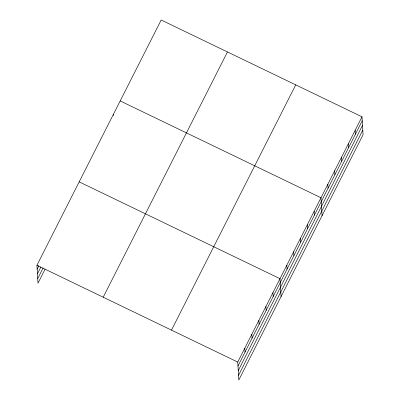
<?xml version="1.0" encoding="UTF-8"?>
<svg xmlns="http://www.w3.org/2000/svg" width="400" height="400" viewBox="0 0 400 400"><rect width="100%" height="100%" fill="white"/><g stroke="black" fill="none" stroke-linecap="round" stroke-linejoin="round"><path stroke-width="0.6" d="M45.04 269.285L38 283.18L36.935 265.26L161.185 20L362 116.82L363.065 134.74L238.815 380L237.75 362.08L362 116.82M37.17 269.19L38.86 265.855M37.445 273.805L40.825 267.135M37.725 278.565L43.075 268M103.205 297.21L227.455 51.95M171.48 330.13L295.73 84.87M237.985 366.01L362.235 120.745M238.26 370.625L362.505 125.365M238.54 375.385L362.79 130.12M120.18 100.935L321 197.755L322.06 215.675M79.18 181.87L279.995 278.69L281.06 296.61M36.935 265.26L237.75 362.08M355.165 130.31L355.4 134.235M348.33 143.8L348.565 147.725M341.5 157.285L341.73 161.215M334.665 170.775L334.9 174.705M327.83 184.265L328.065 188.195M314.165 211.245L314.395 215.175M307.33 224.735L307.565 228.66M300.495 238.225L300.73 242.15M293.665 251.71L293.895 255.64M286.83 265.2L287.065 269.13M272.955 292.59L273.19 296.52M265.915 306.485L266.15 310.415M258.875 320.385L259.105 324.315M251.835 334.285L252.065 338.21M244.79 348.18L245.025 352.11M113.35 114.425L113.415 115.55"/></g></svg>
